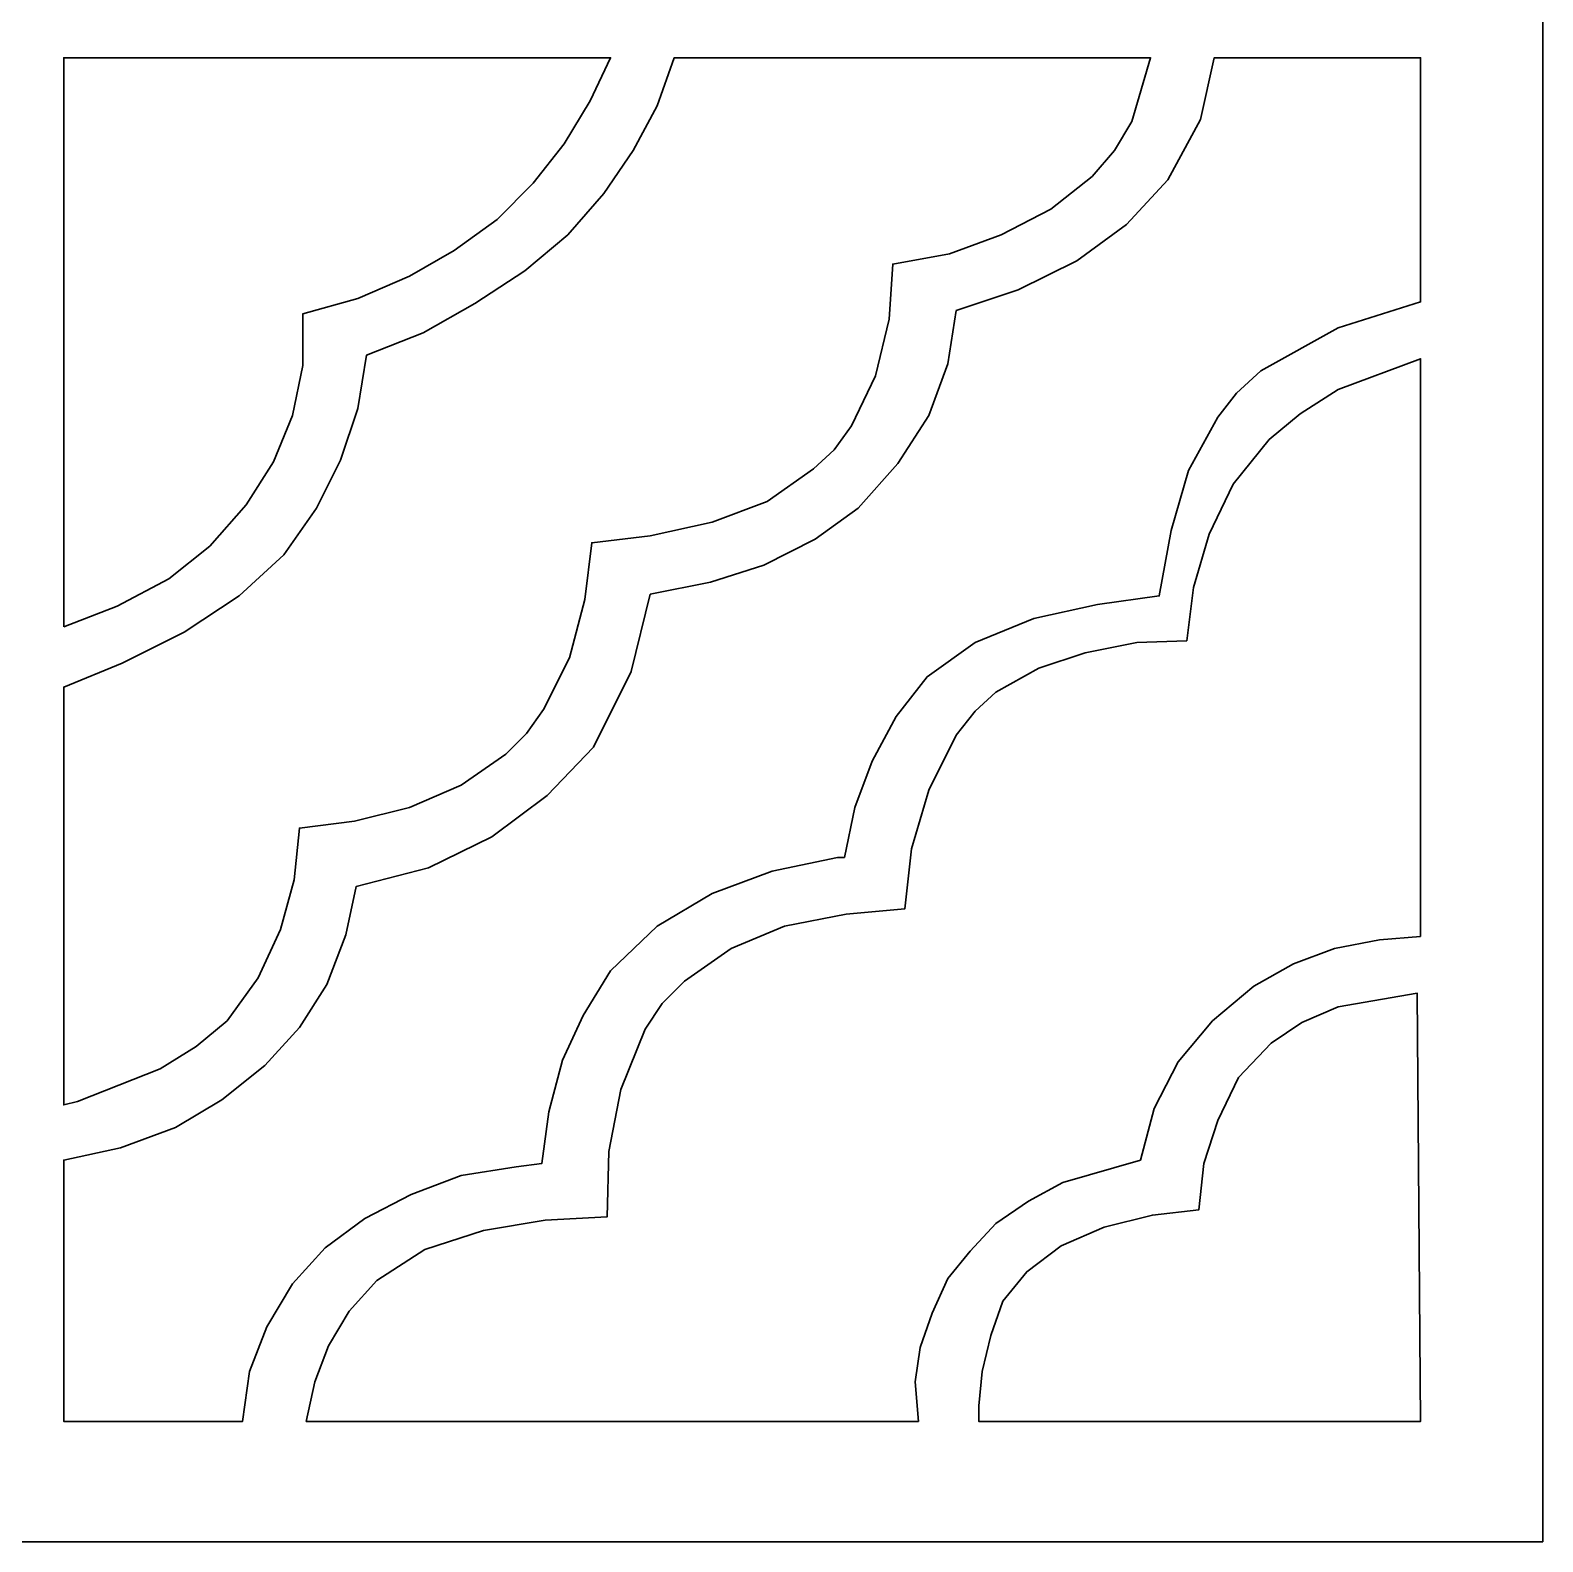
# Model space of a CAD drawing. Header units: centimetres. Extents: x -14.04 to -8.01, y 2.97 to 9.
# Drawn here: x -11.026 to -8.01, y 2.97 to 5.984 of the extents above; entities that cross this region are included whole.
import ezdxf

# ---------------------------------------------------------------- set-up
doc = ezdxf.new("R2010")
doc.units = ezdxf.units.CM
doc.header["$MEASUREMENT"] = 0
doc.layers.add('layer 1', color=7, linetype='Continuous')

msp = doc.modelspace()

# ---------------------------------------------------------------- linework, layer by layer
at = {"layer": 'layer 1', "lineweight": 30}
for points, knots in [([(-14.04071, 9.00077), (-14.04071, 9.00077), (-8.01039, 9.00077), (-8.01039, 9.00077), (-8.01039, 9.00077), (-8.01039, 9.00077), (-8.01039, 2.97045), (-8.01039, 2.97045), (-8.01039, 2.97045), (-8.01039, 2.97045), (-14.04071, 2.97045), (-14.04071, 2.97045), (-14.04071, 2.97045), (-14.04071, 2.97045), (-14.04071, 9.00077), (-14.04071, 9.00077)], [0, 0, 0, 0, 0.2, 0.2, 0.2, 0.2, 0.4, 0.4, 0.4, 0.4, 0.6, 0.6, 0.6, 0.6, 1, 1, 1, 1]), ([(-10.93127, 3.84809), (-10.93127, 3.84809), (-10.9587, 3.84123), (-10.9587, 3.84123), (-10.9587, 3.84123), (-10.9587, 3.84123), (-10.9587, 4.6743), (-10.9587, 4.6743), (-10.9587, 4.6743), (-10.9587, 4.6743), (-10.84213, 4.72229), (-10.84213, 4.72229), (-10.84213, 4.72229), (-10.84213, 4.72229), (-10.71872, 4.784), (-10.71872, 4.784), (-10.71872, 4.784), (-10.71872, 4.784), (-10.60901, 4.856), (-10.60901, 4.856), (-10.60901, 4.856), (-10.60901, 4.856), (-10.51988, 4.93827), (-10.51988, 4.93827), (-10.51988, 4.93827), (-10.51988, 4.93827), (-10.45474, 5.03084), (-10.45474, 5.03084), (-10.45474, 5.03084), (-10.45474, 5.03084), (-10.40674, 5.12683), (-10.40674, 5.12683), (-10.40674, 5.12683), (-10.40674, 5.12683), (-10.37246, 5.22968), (-10.37246, 5.22968), (-10.37246, 5.22968), (-10.37246, 5.22968), (-10.35532, 5.33595), (-10.35532, 5.33595), (-10.35532, 5.33595), (-10.35532, 5.33595), (-10.24219, 5.38052), (-10.24219, 5.38052), (-10.24219, 5.38052), (-10.24219, 5.38052), (-10.13934, 5.4388), (-10.13934, 5.4388), (-10.13934, 5.4388), (-10.13934, 5.4388), (-10.03992, 5.50394), (-10.03992, 5.50394), (-10.03992, 5.50394), (-10.03992, 5.50394), (-9.95421, 5.57593), (-9.95421, 5.57593), (-9.95421, 5.57593), (-9.95421, 5.57593), (-9.88222, 5.65821), (-9.88222, 5.65821), (-9.88222, 5.65821), (-9.88222, 5.65821), (-9.82394, 5.74392), (-9.82394, 5.74392), (-9.82394, 5.74392), (-9.82394, 5.74392), (-9.77594, 5.83305), (-9.77594, 5.83305), (-9.77594, 5.83305), (-9.77594, 5.83305), (-9.74166, 5.92904), (-9.74166, 5.92904), (-9.74166, 5.92904), (-9.74166, 5.92904), (-8.79203, 5.92904), (-8.79203, 5.92904), (-8.79203, 5.92904), (-8.79203, 5.92904), (-8.82974, 5.8022), (-8.82974, 5.8022), (-8.82974, 5.8022), (-8.82974, 5.8022), (-8.86402, 5.74392), (-8.86402, 5.74392), (-8.86402, 5.74392), (-8.86402, 5.74392), (-8.90859, 5.69249), (-8.90859, 5.69249), (-8.90859, 5.69249), (-8.90859, 5.69249), (-8.99087, 5.62736), (-8.99087, 5.62736), (-8.99087, 5.62736), (-8.99087, 5.62736), (-9.09029, 5.57593), (-9.09029, 5.57593), (-9.09029, 5.57593), (-9.09029, 5.57593), (-9.19314, 5.53822), (-9.19314, 5.53822), (-9.19314, 5.53822), (-9.19314, 5.53822), (-9.30627, 5.51765), (-9.30627, 5.51765), (-9.30627, 5.51765), (-9.30627, 5.51765), (-9.31313, 5.40795), (-9.31313, 5.40795), (-9.31313, 5.40795), (-9.31313, 5.40795), (-9.34055, 5.29481), (-9.34055, 5.29481), (-9.34055, 5.29481), (-9.34055, 5.29481), (-9.38855, 5.19539), (-9.38855, 5.19539), (-9.38855, 5.19539), (-9.38855, 5.19539), (-9.42283, 5.1474), (-9.42283, 5.1474), (-9.42283, 5.1474), (-9.42283, 5.1474), (-9.46397, 5.10969), (-9.46397, 5.10969), (-9.46397, 5.10969), (-9.46397, 5.10969), (-9.55653, 5.04455), (-9.55653, 5.04455), (-9.55653, 5.04455), (-9.55653, 5.04455), (-9.66624, 5.00341), (-9.66624, 5.00341), (-9.66624, 5.00341), (-9.66624, 5.00341), (-9.78966, 4.97599), (-9.78966, 4.97599), (-9.78966, 4.97599), (-9.78966, 4.97599), (-9.90622, 4.96227), (-9.90622, 4.96227), (-9.90622, 4.96227), (-9.90622, 4.96227), (-9.91993, 4.84914), (-9.91993, 4.84914), (-9.91993, 4.84914), (-9.91993, 4.84914), (-9.95079, 4.73258), (-9.95079, 4.73258), (-9.95079, 4.73258), (-9.95079, 4.73258), (-10.00221, 4.62973), (-10.00221, 4.62973), (-10.00221, 4.62973), (-10.00221, 4.62973), (-10.03649, 4.58173), (-10.03649, 4.58173), (-10.03649, 4.58173), (-10.03649, 4.58173), (-10.07763, 4.5406), (-10.07763, 4.5406), (-10.07763, 4.5406), (-10.07763, 4.5406), (-10.16677, 4.47889), (-10.16677, 4.47889), (-10.16677, 4.47889), (-10.16677, 4.47889), (-10.26961, 4.43432), (-10.26961, 4.43432), (-10.26961, 4.43432), (-10.26961, 4.43432), (-10.37932, 4.40689), (-10.37932, 4.40689), (-10.37932, 4.40689), (-10.37932, 4.40689), (-10.48902, 4.39318), (-10.48902, 4.39318), (-10.48902, 4.39318), (-10.48902, 4.39318), (-10.49931, 4.29033), (-10.49931, 4.29033), (-10.49931, 4.29033), (-10.49931, 4.29033), (-10.52673, 4.19091), (-10.52673, 4.19091), (-10.52673, 4.19091), (-10.52673, 4.19091), (-10.5713, 4.09492), (-10.5713, 4.09492), (-10.5713, 4.09492), (-10.5713, 4.09492), (-10.63301, 4.00921), (-10.63301, 4.00921), (-10.63301, 4.00921), (-10.63301, 4.00921), (-10.69472, 3.95779), (-10.69472, 3.95779), (-10.69472, 3.95779), (-10.69472, 3.95779), (-10.76671, 3.91322), (-10.76671, 3.91322), (-10.76671, 3.91322), (-10.76671, 3.91322), (-10.93127, 3.84809), (-10.93127, 3.84809)], [0, 0, 0, 0, 0.0192308, 0.0192308, 0.0192308, 0.0192308, 0.0384615, 0.0384615, 0.0384615, 0.0384615, 0.0576923, 0.0576923, 0.0576923, 0.0576923, 0.0769231, 0.0769231, 0.0769231, 0.0769231, 0.0961538, 0.0961538, 0.0961538, 0.0961538, 0.1153846, 0.1153846, 0.1153846, 0.1153846, 0.1346154, 0.1346154, 0.1346154, 0.1346154, 0.1538462, 0.1538462, 0.1538462, 0.1538462, 0.1730769, 0.1730769, 0.1730769, 0.1730769, 0.1923077, 0.1923077, 0.1923077, 0.1923077, 0.2115385, 0.2115385, 0.2115385, 0.2115385, 0.2307692, 0.2307692, 0.2307692, 0.2307692, 0.25, 0.25, 0.25, 0.25, 0.2692308, 0.2692308, 0.2692308, 0.2692308, 0.2884615, 0.2884615, 0.2884615, 0.2884615, 0.3076923, 0.3076923, 0.3076923, 0.3076923, 0.3269231, 0.3269231, 0.3269231, 0.3269231, 0.3461538, 0.3461538, 0.3461538, 0.3461538, 0.3653846, 0.3653846, 0.3653846, 0.3653846, 0.3846154, 0.3846154, 0.3846154, 0.3846154, 0.4038462, 0.4038462, 0.4038462, 0.4038462, 0.4230769, 0.4230769, 0.4230769, 0.4230769, 0.4423077, 0.4423077, 0.4423077, 0.4423077, 0.4615385, 0.4615385, 0.4615385, 0.4615385, 0.4807692, 0.4807692, 0.4807692, 0.4807692, 0.5, 0.5, 0.5, 0.5, 0.5192308, 0.5192308, 0.5192308, 0.5192308, 0.5384615, 0.5384615, 0.5384615, 0.5384615, 0.5576923, 0.5576923, 0.5576923, 0.5576923, 0.5769231, 0.5769231, 0.5769231, 0.5769231, 0.5961538, 0.5961538, 0.5961538, 0.5961538, 0.6153846, 0.6153846, 0.6153846, 0.6153846, 0.6346154, 0.6346154, 0.6346154, 0.6346154, 0.6538462, 0.6538462, 0.6538462, 0.6538462, 0.6730769, 0.6730769, 0.6730769, 0.6730769, 0.6923077, 0.6923077, 0.6923077, 0.6923077, 0.7115385, 0.7115385, 0.7115385, 0.7115385, 0.7307692, 0.7307692, 0.7307692, 0.7307692, 0.75, 0.75, 0.75, 0.75, 0.7692308, 0.7692308, 0.7692308, 0.7692308, 0.7884615, 0.7884615, 0.7884615, 0.7884615, 0.8076923, 0.8076923, 0.8076923, 0.8076923, 0.8269231, 0.8269231, 0.8269231, 0.8269231, 0.8461538, 0.8461538, 0.8461538, 0.8461538, 0.8653846, 0.8653846, 0.8653846, 0.8653846, 0.8846154, 0.8846154, 0.8846154, 0.8846154, 0.9038462, 0.9038462, 0.9038462, 0.9038462, 0.9230769, 0.9230769, 0.9230769, 0.9230769, 0.9423077, 0.9423077, 0.9423077, 0.9423077, 0.9615385, 0.9615385, 0.9615385, 0.9615385, 1, 1, 1, 1]), ([(-9.40226, 4.3349), (-9.40226, 4.3349), (-9.38169, 4.43432), (-9.38169, 4.43432), (-9.38169, 4.43432), (-9.38169, 4.43432), (-9.34741, 4.52688), (-9.34741, 4.52688), (-9.34741, 4.52688), (-9.34741, 4.52688), (-9.29941, 4.61602), (-9.29941, 4.61602), (-9.29941, 4.61602), (-9.29941, 4.61602), (-9.2377, 4.69487), (-9.2377, 4.69487), (-9.2377, 4.69487), (-9.2377, 4.69487), (-9.14171, 4.76343), (-9.14171, 4.76343), (-9.14171, 4.76343), (-9.14171, 4.76343), (-9.02515, 4.81143), (-9.02515, 4.81143), (-9.02515, 4.81143), (-9.02515, 4.81143), (-8.89831, 4.83885), (-8.89831, 4.83885), (-8.89831, 4.83885), (-8.89831, 4.83885), (-8.77489, 4.856), (-8.77489, 4.856), (-8.77489, 4.856), (-8.77489, 4.856), (-8.75089, 4.98627), (-8.75089, 4.98627), (-8.75089, 4.98627), (-8.75089, 4.98627), (-8.71661, 5.10626), (-8.71661, 5.10626), (-8.71661, 5.10626), (-8.71661, 5.10626), (-8.65833, 5.21254), (-8.65833, 5.21254), (-8.65833, 5.21254), (-8.65833, 5.21254), (-8.62062, 5.26053), (-8.62062, 5.26053), (-8.62062, 5.26053), (-8.62062, 5.26053), (-8.57262, 5.3051), (-8.57262, 5.3051), (-8.57262, 5.3051), (-8.57262, 5.3051), (-8.41835, 5.39081), (-8.41835, 5.39081), (-8.41835, 5.39081), (-8.41835, 5.39081), (-8.25379, 5.44223), (-8.25379, 5.44223), (-8.25379, 5.44223), (-8.25379, 5.44223), (-8.25379, 5.92904), (-8.25379, 5.92904), (-8.25379, 5.92904), (-8.25379, 5.92904), (-8.66518, 5.92904), (-8.66518, 5.92904), (-8.66518, 5.92904), (-8.66518, 5.92904), (-8.69261, 5.80563), (-8.69261, 5.80563), (-8.69261, 5.80563), (-8.69261, 5.80563), (-8.75775, 5.68564), (-8.75775, 5.68564), (-8.75775, 5.68564), (-8.75775, 5.68564), (-8.84003, 5.5965), (-8.84003, 5.5965), (-8.84003, 5.5965), (-8.84003, 5.5965), (-8.93945, 5.52451), (-8.93945, 5.52451), (-8.93945, 5.52451), (-8.93945, 5.52451), (-9.05601, 5.46623), (-9.05601, 5.46623), (-9.05601, 5.46623), (-9.05601, 5.46623), (-9.17942, 5.42509), (-9.17942, 5.42509), (-9.17942, 5.42509), (-9.17942, 5.42509), (-9.19657, 5.31881), (-9.19657, 5.31881), (-9.19657, 5.31881), (-9.19657, 5.31881), (-9.23428, 5.21596), (-9.23428, 5.21596), (-9.23428, 5.21596), (-9.23428, 5.21596), (-9.29599, 5.11997), (-9.29599, 5.11997), (-9.29599, 5.11997), (-9.29599, 5.11997), (-9.37484, 5.03084), (-9.37484, 5.03084), (-9.37484, 5.03084), (-9.37484, 5.03084), (-9.46054, 4.96913), (-9.46054, 4.96913), (-9.46054, 4.96913), (-9.46054, 4.96913), (-9.56339, 4.9177), (-9.56339, 4.9177), (-9.56339, 4.9177), (-9.56339, 4.9177), (-9.66967, 4.88342), (-9.66967, 4.88342), (-9.66967, 4.88342), (-9.66967, 4.88342), (-9.78966, 4.85943), (-9.78966, 4.85943), (-9.78966, 4.85943), (-9.78966, 4.85943), (-9.82737, 4.70515), (-9.82737, 4.70515), (-9.82737, 4.70515), (-9.82737, 4.70515), (-9.90279, 4.55431), (-9.90279, 4.55431), (-9.90279, 4.55431), (-9.90279, 4.55431), (-9.99535, 4.45832), (-9.99535, 4.45832), (-9.99535, 4.45832), (-9.99535, 4.45832), (-10.10506, 4.37604), (-10.10506, 4.37604), (-10.10506, 4.37604), (-10.10506, 4.37604), (-10.2319, 4.31433), (-10.2319, 4.31433), (-10.2319, 4.31433), (-10.2319, 4.31433), (-10.37589, 4.27662), (-10.37589, 4.27662), (-10.37589, 4.27662), (-10.37589, 4.27662), (-10.39646, 4.18063), (-10.39646, 4.18063), (-10.39646, 4.18063), (-10.39646, 4.18063), (-10.43417, 4.08121), (-10.43417, 4.08121), (-10.43417, 4.08121), (-10.43417, 4.08121), (-10.48902, 3.9955), (-10.48902, 3.9955), (-10.48902, 3.9955), (-10.48902, 3.9955), (-10.55759, 3.92008), (-10.55759, 3.92008), (-10.55759, 3.92008), (-10.55759, 3.92008), (-10.6433, 3.85151), (-10.6433, 3.85151), (-10.6433, 3.85151), (-10.6433, 3.85151), (-10.73586, 3.79666), (-10.73586, 3.79666), (-10.73586, 3.79666), (-10.73586, 3.79666), (-10.84556, 3.75552), (-10.84556, 3.75552), (-10.84556, 3.75552), (-10.84556, 3.75552), (-10.9587, 3.73152), (-10.9587, 3.73152), (-10.9587, 3.73152), (-10.9587, 3.73152), (-10.9587, 3.21043), (-10.9587, 3.21043), (-10.9587, 3.21043), (-10.9587, 3.21043), (-10.60216, 3.21043), (-10.60216, 3.21043), (-10.60216, 3.21043), (-10.60216, 3.21043), (-10.58844, 3.30985), (-10.58844, 3.30985), (-10.58844, 3.30985), (-10.58844, 3.30985), (-10.55416, 3.39898), (-10.55416, 3.39898), (-10.55416, 3.39898), (-10.55416, 3.39898), (-10.50274, 3.48469), (-10.50274, 3.48469), (-10.50274, 3.48469), (-10.50274, 3.48469), (-10.4376, 3.55668), (-10.4376, 3.55668), (-10.4376, 3.55668), (-10.4376, 3.55668), (-10.35875, 3.61496), (-10.35875, 3.61496), (-10.35875, 3.61496), (-10.35875, 3.61496), (-10.26619, 3.66296), (-10.26619, 3.66296), (-10.26619, 3.66296), (-10.26619, 3.66296), (-10.16677, 3.70067), (-10.16677, 3.70067), (-10.16677, 3.70067), (-10.16677, 3.70067), (-10.05706, 3.71781), (-10.05706, 3.71781), (-10.05706, 3.71781), (-10.05706, 3.71781), (-10.00564, 3.72467), (-10.00564, 3.72467), (-10.00564, 3.72467), (-10.00564, 3.72467), (-9.99192, 3.82752), (-9.99192, 3.82752), (-9.99192, 3.82752), (-9.99192, 3.82752), (-9.9645, 3.93036), (-9.9645, 3.93036), (-9.9645, 3.93036), (-9.9645, 3.93036), (-9.92336, 4.0195), (-9.92336, 4.0195), (-9.92336, 4.0195), (-9.92336, 4.0195), (-9.86851, 4.10863), (-9.86851, 4.10863), (-9.86851, 4.10863), (-9.86851, 4.10863), (-9.77594, 4.19777), (-9.77594, 4.19777), (-9.77594, 4.19777), (-9.77594, 4.19777), (-9.66624, 4.26291), (-9.66624, 4.26291), (-9.66624, 4.26291), (-9.66624, 4.26291), (-9.54625, 4.30747), (-9.54625, 4.30747), (-9.54625, 4.30747), (-9.54625, 4.30747), (-9.41598, 4.3349), (-9.41598, 4.3349), (-9.41598, 4.3349), (-9.41598, 4.3349), (-9.40226, 4.3349), (-9.40226, 4.3349)], [0, 0, 0, 0, 0.0151515, 0.0151515, 0.0151515, 0.0151515, 0.030303, 0.030303, 0.030303, 0.030303, 0.0454545, 0.0454545, 0.0454545, 0.0454545, 0.0606061, 0.0606061, 0.0606061, 0.0606061, 0.0757576, 0.0757576, 0.0757576, 0.0757576, 0.0909091, 0.0909091, 0.0909091, 0.0909091, 0.1060606, 0.1060606, 0.1060606, 0.1060606, 0.1212121, 0.1212121, 0.1212121, 0.1212121, 0.1363636, 0.1363636, 0.1363636, 0.1363636, 0.1515152, 0.1515152, 0.1515152, 0.1515152, 0.1666667, 0.1666667, 0.1666667, 0.1666667, 0.1818182, 0.1818182, 0.1818182, 0.1818182, 0.1969697, 0.1969697, 0.1969697, 0.1969697, 0.2121212, 0.2121212, 0.2121212, 0.2121212, 0.2272727, 0.2272727, 0.2272727, 0.2272727, 0.2424242, 0.2424242, 0.2424242, 0.2424242, 0.2575758, 0.2575758, 0.2575758, 0.2575758, 0.2727273, 0.2727273, 0.2727273, 0.2727273, 0.2878788, 0.2878788, 0.2878788, 0.2878788, 0.3030303, 0.3030303, 0.3030303, 0.3030303, 0.3181818, 0.3181818, 0.3181818, 0.3181818, 0.3333333, 0.3333333, 0.3333333, 0.3333333, 0.3484848, 0.3484848, 0.3484848, 0.3484848, 0.3636364, 0.3636364, 0.3636364, 0.3636364, 0.3787879, 0.3787879, 0.3787879, 0.3787879, 0.3939394, 0.3939394, 0.3939394, 0.3939394, 0.4090909, 0.4090909, 0.4090909, 0.4090909, 0.4242424, 0.4242424, 0.4242424, 0.4242424, 0.4393939, 0.4393939, 0.4393939, 0.4393939, 0.4545455, 0.4545455, 0.4545455, 0.4545455, 0.469697, 0.469697, 0.469697, 0.469697, 0.4848485, 0.4848485, 0.4848485, 0.4848485, 0.5, 0.5, 0.5, 0.5, 0.5151515, 0.5151515, 0.5151515, 0.5151515, 0.530303, 0.530303, 0.530303, 0.530303, 0.5454545, 0.5454545, 0.5454545, 0.5454545, 0.5606061, 0.5606061, 0.5606061, 0.5606061, 0.5757576, 0.5757576, 0.5757576, 0.5757576, 0.5909091, 0.5909091, 0.5909091, 0.5909091, 0.6060606, 0.6060606, 0.6060606, 0.6060606, 0.6212121, 0.6212121, 0.6212121, 0.6212121, 0.6363636, 0.6363636, 0.6363636, 0.6363636, 0.6515152, 0.6515152, 0.6515152, 0.6515152, 0.6666667, 0.6666667, 0.6666667, 0.6666667, 0.6818182, 0.6818182, 0.6818182, 0.6818182, 0.6969697, 0.6969697, 0.6969697, 0.6969697, 0.7121212, 0.7121212, 0.7121212, 0.7121212, 0.7272727, 0.7272727, 0.7272727, 0.7272727, 0.7424242, 0.7424242, 0.7424242, 0.7424242, 0.7575758, 0.7575758, 0.7575758, 0.7575758, 0.7727273, 0.7727273, 0.7727273, 0.7727273, 0.7878788, 0.7878788, 0.7878788, 0.7878788, 0.8030303, 0.8030303, 0.8030303, 0.8030303, 0.8181818, 0.8181818, 0.8181818, 0.8181818, 0.8333333, 0.8333333, 0.8333333, 0.8333333, 0.8484848, 0.8484848, 0.8484848, 0.8484848, 0.8636364, 0.8636364, 0.8636364, 0.8636364, 0.8787879, 0.8787879, 0.8787879, 0.8787879, 0.8939394, 0.8939394, 0.8939394, 0.8939394, 0.9090909, 0.9090909, 0.9090909, 0.9090909, 0.9242424, 0.9242424, 0.9242424, 0.9242424, 0.9393939, 0.9393939, 0.9393939, 0.9393939, 0.9545455, 0.9545455, 0.9545455, 0.9545455, 0.969697, 0.969697, 0.969697, 0.969697, 1, 1, 1, 1]), ([(-10.9587, 4.79429), (-10.9587, 4.79429), (-10.85242, 4.83543), (-10.85242, 4.83543), (-10.85242, 4.83543), (-10.85242, 4.83543), (-10.74957, 4.89028), (-10.74957, 4.89028), (-10.74957, 4.89028), (-10.74957, 4.89028), (-10.66729, 4.95542), (-10.66729, 4.95542), (-10.66729, 4.95542), (-10.66729, 4.95542), (-10.5953, 5.03769), (-10.5953, 5.03769), (-10.5953, 5.03769), (-10.5953, 5.03769), (-10.54045, 5.1234), (-10.54045, 5.1234), (-10.54045, 5.1234), (-10.54045, 5.1234), (-10.50274, 5.21596), (-10.50274, 5.21596), (-10.50274, 5.21596), (-10.50274, 5.21596), (-10.48217, 5.31538), (-10.48217, 5.31538), (-10.48217, 5.31538), (-10.48217, 5.31538), (-10.48217, 5.41823), (-10.48217, 5.41823), (-10.48217, 5.41823), (-10.48217, 5.41823), (-10.37246, 5.44909), (-10.37246, 5.44909), (-10.37246, 5.44909), (-10.37246, 5.44909), (-10.26961, 5.49365), (-10.26961, 5.49365), (-10.26961, 5.49365), (-10.26961, 5.49365), (-10.18048, 5.54508), (-10.18048, 5.54508), (-10.18048, 5.54508), (-10.18048, 5.54508), (-10.09477, 5.60679), (-10.09477, 5.60679), (-10.09477, 5.60679), (-10.09477, 5.60679), (-10.02278, 5.67878), (-10.02278, 5.67878), (-10.02278, 5.67878), (-10.02278, 5.67878), (-9.96107, 5.75763), (-9.96107, 5.75763), (-9.96107, 5.75763), (-9.96107, 5.75763), (-9.90965, 5.84334), (-9.90965, 5.84334), (-9.90965, 5.84334), (-9.90965, 5.84334), (-9.86851, 5.92904), (-9.86851, 5.92904), (-9.86851, 5.92904), (-9.86851, 5.92904), (-10.9587, 5.92904), (-10.9587, 5.92904), (-10.9587, 5.92904), (-10.9587, 5.92904), (-10.9587, 4.79429), (-10.9587, 4.79429)], [0, 0, 0, 0, 0.0526316, 0.0526316, 0.0526316, 0.0526316, 0.1052632, 0.1052632, 0.1052632, 0.1052632, 0.1578947, 0.1578947, 0.1578947, 0.1578947, 0.2105263, 0.2105263, 0.2105263, 0.2105263, 0.2631579, 0.2631579, 0.2631579, 0.2631579, 0.3157895, 0.3157895, 0.3157895, 0.3157895, 0.3684211, 0.3684211, 0.3684211, 0.3684211, 0.4210526, 0.4210526, 0.4210526, 0.4210526, 0.4736842, 0.4736842, 0.4736842, 0.4736842, 0.5263158, 0.5263158, 0.5263158, 0.5263158, 0.5789474, 0.5789474, 0.5789474, 0.5789474, 0.6315789, 0.6315789, 0.6315789, 0.6315789, 0.6842105, 0.6842105, 0.6842105, 0.6842105, 0.7368421, 0.7368421, 0.7368421, 0.7368421, 0.7894737, 0.7894737, 0.7894737, 0.7894737, 0.8421053, 0.8421053, 0.8421053, 0.8421053, 0.8947368, 0.8947368, 0.8947368, 0.8947368, 1, 1, 1, 1]), ([(-8.25379, 4.1772), (-8.25379, 4.1772), (-8.25379, 5.3291), (-8.25379, 5.3291), (-8.25379, 5.3291), (-8.25379, 5.3291), (-8.41835, 5.26739), (-8.41835, 5.26739), (-8.41835, 5.26739), (-8.41835, 5.26739), (-8.49377, 5.21939), (-8.49377, 5.21939), (-8.49377, 5.21939), (-8.49377, 5.21939), (-8.55548, 5.16797), (-8.55548, 5.16797), (-8.55548, 5.16797), (-8.55548, 5.16797), (-8.62747, 5.07883), (-8.62747, 5.07883), (-8.62747, 5.07883), (-8.62747, 5.07883), (-8.67547, 4.97941), (-8.67547, 4.97941), (-8.67547, 4.97941), (-8.67547, 4.97941), (-8.70632, 4.87314), (-8.70632, 4.87314), (-8.70632, 4.87314), (-8.70632, 4.87314), (-8.72004, 4.76686), (-8.72004, 4.76686), (-8.72004, 4.76686), (-8.72004, 4.76686), (-8.81946, 4.76343), (-8.81946, 4.76343), (-8.81946, 4.76343), (-8.81946, 4.76343), (-8.9223, 4.74286), (-8.9223, 4.74286), (-8.9223, 4.74286), (-8.9223, 4.74286), (-9.01487, 4.71201), (-9.01487, 4.71201), (-9.01487, 4.71201), (-9.01487, 4.71201), (-9.10057, 4.66401), (-9.10057, 4.66401), (-9.10057, 4.66401), (-9.10057, 4.66401), (-9.14171, 4.6263), (-9.14171, 4.6263), (-9.14171, 4.6263), (-9.14171, 4.6263), (-9.17942, 4.57831), (-9.17942, 4.57831), (-9.17942, 4.57831), (-9.17942, 4.57831), (-9.23428, 4.4686), (-9.23428, 4.4686), (-9.23428, 4.4686), (-9.23428, 4.4686), (-9.26856, 4.35204), (-9.26856, 4.35204), (-9.26856, 4.35204), (-9.26856, 4.35204), (-9.28227, 4.23205), (-9.28227, 4.23205), (-9.28227, 4.23205), (-9.28227, 4.23205), (-9.39883, 4.22177), (-9.39883, 4.22177), (-9.39883, 4.22177), (-9.39883, 4.22177), (-9.52225, 4.19777), (-9.52225, 4.19777), (-9.52225, 4.19777), (-9.52225, 4.19777), (-9.62853, 4.1532), (-9.62853, 4.1532), (-9.62853, 4.1532), (-9.62853, 4.1532), (-9.72109, 4.08806), (-9.72109, 4.08806), (-9.72109, 4.08806), (-9.72109, 4.08806), (-9.76566, 4.0435), (-9.76566, 4.0435), (-9.76566, 4.0435), (-9.76566, 4.0435), (-9.79994, 3.99207), (-9.79994, 3.99207), (-9.79994, 3.99207), (-9.79994, 3.99207), (-9.84794, 3.87208), (-9.84794, 3.87208), (-9.84794, 3.87208), (-9.84794, 3.87208), (-9.87194, 3.74867), (-9.87194, 3.74867), (-9.87194, 3.74867), (-9.87194, 3.74867), (-9.87536, 3.61839), (-9.87536, 3.61839), (-9.87536, 3.61839), (-9.87536, 3.61839), (-9.99878, 3.61154), (-9.99878, 3.61154), (-9.99878, 3.61154), (-9.99878, 3.61154), (-10.1222, 3.59096), (-10.1222, 3.59096), (-10.1222, 3.59096), (-10.1222, 3.59096), (-10.23876, 3.55325), (-10.23876, 3.55325), (-10.23876, 3.55325), (-10.23876, 3.55325), (-10.33475, 3.49155), (-10.33475, 3.49155), (-10.33475, 3.49155), (-10.33475, 3.49155), (-10.3896, 3.42984), (-10.3896, 3.42984), (-10.3896, 3.42984), (-10.3896, 3.42984), (-10.43074, 3.36127), (-10.43074, 3.36127), (-10.43074, 3.36127), (-10.43074, 3.36127), (-10.45817, 3.28928), (-10.45817, 3.28928), (-10.45817, 3.28928), (-10.45817, 3.28928), (-10.47531, 3.21043), (-10.47531, 3.21043), (-10.47531, 3.21043), (-10.47531, 3.21043), (-9.25485, 3.21043), (-9.25485, 3.21043), (-9.25485, 3.21043), (-9.25485, 3.21043), (-9.2617, 3.28928), (-9.2617, 3.28928), (-9.2617, 3.28928), (-9.2617, 3.28928), (-9.25142, 3.35784), (-9.25142, 3.35784), (-9.25142, 3.35784), (-9.25142, 3.35784), (-9.22742, 3.42641), (-9.22742, 3.42641), (-9.22742, 3.42641), (-9.22742, 3.42641), (-9.19657, 3.49497), (-9.19657, 3.49497), (-9.19657, 3.49497), (-9.19657, 3.49497), (-9.152, 3.54983), (-9.152, 3.54983), (-9.152, 3.54983), (-9.152, 3.54983), (-9.10057, 3.60468), (-9.10057, 3.60468), (-9.10057, 3.60468), (-9.10057, 3.60468), (-9.03544, 3.64925), (-9.03544, 3.64925), (-9.03544, 3.64925), (-9.03544, 3.64925), (-8.96687, 3.68696), (-8.96687, 3.68696), (-8.96687, 3.68696), (-8.96687, 3.68696), (-8.8126, 3.73152), (-8.8126, 3.73152), (-8.8126, 3.73152), (-8.8126, 3.73152), (-8.78517, 3.83437), (-8.78517, 3.83437), (-8.78517, 3.83437), (-8.78517, 3.83437), (-8.73718, 3.92694), (-8.73718, 3.92694), (-8.73718, 3.92694), (-8.73718, 3.92694), (-8.66861, 4.00921), (-8.66861, 4.00921), (-8.66861, 4.00921), (-8.66861, 4.00921), (-8.58633, 4.07778), (-8.58633, 4.07778), (-8.58633, 4.07778), (-8.58633, 4.07778), (-8.50748, 4.12235), (-8.50748, 4.12235), (-8.50748, 4.12235), (-8.50748, 4.12235), (-8.42521, 4.1532), (-8.42521, 4.1532), (-8.42521, 4.1532), (-8.42521, 4.1532), (-8.33607, 4.17034), (-8.33607, 4.17034), (-8.33607, 4.17034), (-8.33607, 4.17034), (-8.25379, 4.1772), (-8.25379, 4.1772)], [0, 0, 0, 0, 0.0188679, 0.0188679, 0.0188679, 0.0188679, 0.0377358, 0.0377358, 0.0377358, 0.0377358, 0.0566038, 0.0566038, 0.0566038, 0.0566038, 0.0754717, 0.0754717, 0.0754717, 0.0754717, 0.0943396, 0.0943396, 0.0943396, 0.0943396, 0.1132075, 0.1132075, 0.1132075, 0.1132075, 0.1320755, 0.1320755, 0.1320755, 0.1320755, 0.1509434, 0.1509434, 0.1509434, 0.1509434, 0.1698113, 0.1698113, 0.1698113, 0.1698113, 0.1886792, 0.1886792, 0.1886792, 0.1886792, 0.2075472, 0.2075472, 0.2075472, 0.2075472, 0.2264151, 0.2264151, 0.2264151, 0.2264151, 0.245283, 0.245283, 0.245283, 0.245283, 0.2641509, 0.2641509, 0.2641509, 0.2641509, 0.2830189, 0.2830189, 0.2830189, 0.2830189, 0.3018868, 0.3018868, 0.3018868, 0.3018868, 0.3207547, 0.3207547, 0.3207547, 0.3207547, 0.3396226, 0.3396226, 0.3396226, 0.3396226, 0.3584906, 0.3584906, 0.3584906, 0.3584906, 0.3773585, 0.3773585, 0.3773585, 0.3773585, 0.3962264, 0.3962264, 0.3962264, 0.3962264, 0.4150943, 0.4150943, 0.4150943, 0.4150943, 0.4339623, 0.4339623, 0.4339623, 0.4339623, 0.4528302, 0.4528302, 0.4528302, 0.4528302, 0.4716981, 0.4716981, 0.4716981, 0.4716981, 0.490566, 0.490566, 0.490566, 0.490566, 0.509434, 0.509434, 0.509434, 0.509434, 0.5283019, 0.5283019, 0.5283019, 0.5283019, 0.5471698, 0.5471698, 0.5471698, 0.5471698, 0.5660377, 0.5660377, 0.5660377, 0.5660377, 0.5849057, 0.5849057, 0.5849057, 0.5849057, 0.6037736, 0.6037736, 0.6037736, 0.6037736, 0.6226415, 0.6226415, 0.6226415, 0.6226415, 0.6415094, 0.6415094, 0.6415094, 0.6415094, 0.6603774, 0.6603774, 0.6603774, 0.6603774, 0.6792453, 0.6792453, 0.6792453, 0.6792453, 0.6981132, 0.6981132, 0.6981132, 0.6981132, 0.7169811, 0.7169811, 0.7169811, 0.7169811, 0.7358491, 0.7358491, 0.7358491, 0.7358491, 0.754717, 0.754717, 0.754717, 0.754717, 0.7735849, 0.7735849, 0.7735849, 0.7735849, 0.7924528, 0.7924528, 0.7924528, 0.7924528, 0.8113208, 0.8113208, 0.8113208, 0.8113208, 0.8301887, 0.8301887, 0.8301887, 0.8301887, 0.8490566, 0.8490566, 0.8490566, 0.8490566, 0.8679245, 0.8679245, 0.8679245, 0.8679245, 0.8867925, 0.8867925, 0.8867925, 0.8867925, 0.9056604, 0.9056604, 0.9056604, 0.9056604, 0.9245283, 0.9245283, 0.9245283, 0.9245283, 0.9433962, 0.9433962, 0.9433962, 0.9433962, 0.9622642, 0.9622642, 0.9622642, 0.9622642, 1, 1, 1, 1]), ([(-9.13486, 3.24128), (-9.13486, 3.24128), (-9.13486, 3.21043), (-9.13486, 3.21043), (-9.13486, 3.21043), (-9.13486, 3.21043), (-8.25379, 3.21043), (-8.25379, 3.21043), (-8.25379, 3.21043), (-8.25379, 3.21043), (-8.26065, 4.06407), (-8.26065, 4.06407), (-8.26065, 4.06407), (-8.26065, 4.06407), (-8.41835, 4.03664), (-8.41835, 4.03664), (-8.41835, 4.03664), (-8.41835, 4.03664), (-8.49034, 4.00579), (-8.49034, 4.00579), (-8.49034, 4.00579), (-8.49034, 4.00579), (-8.55205, 3.96465), (-8.55205, 3.96465), (-8.55205, 3.96465), (-8.55205, 3.96465), (-8.61719, 3.89608), (-8.61719, 3.89608), (-8.61719, 3.89608), (-8.61719, 3.89608), (-8.65833, 3.81037), (-8.65833, 3.81037), (-8.65833, 3.81037), (-8.65833, 3.81037), (-8.68575, 3.72467), (-8.68575, 3.72467), (-8.68575, 3.72467), (-8.68575, 3.72467), (-8.69604, 3.6321), (-8.69604, 3.6321), (-8.69604, 3.6321), (-8.69604, 3.6321), (-8.7886, 3.62182), (-8.7886, 3.62182), (-8.7886, 3.62182), (-8.7886, 3.62182), (-8.88459, 3.59782), (-8.88459, 3.59782), (-8.88459, 3.59782), (-8.88459, 3.59782), (-8.9703, 3.56011), (-8.9703, 3.56011), (-8.9703, 3.56011), (-8.9703, 3.56011), (-9.03887, 3.50869), (-9.03887, 3.50869), (-9.03887, 3.50869), (-9.03887, 3.50869), (-9.08686, 3.45041), (-9.08686, 3.45041), (-9.08686, 3.45041), (-9.08686, 3.45041), (-9.11086, 3.38184), (-9.11086, 3.38184), (-9.11086, 3.38184), (-9.11086, 3.38184), (-9.128, 3.30985), (-9.128, 3.30985), (-9.128, 3.30985), (-9.128, 3.30985), (-9.13486, 3.24128), (-9.13486, 3.24128)], [0, 0, 0, 0, 0.0526316, 0.0526316, 0.0526316, 0.0526316, 0.1052632, 0.1052632, 0.1052632, 0.1052632, 0.1578947, 0.1578947, 0.1578947, 0.1578947, 0.2105263, 0.2105263, 0.2105263, 0.2105263, 0.2631579, 0.2631579, 0.2631579, 0.2631579, 0.3157895, 0.3157895, 0.3157895, 0.3157895, 0.3684211, 0.3684211, 0.3684211, 0.3684211, 0.4210526, 0.4210526, 0.4210526, 0.4210526, 0.4736842, 0.4736842, 0.4736842, 0.4736842, 0.5263158, 0.5263158, 0.5263158, 0.5263158, 0.5789474, 0.5789474, 0.5789474, 0.5789474, 0.6315789, 0.6315789, 0.6315789, 0.6315789, 0.6842105, 0.6842105, 0.6842105, 0.6842105, 0.7368421, 0.7368421, 0.7368421, 0.7368421, 0.7894737, 0.7894737, 0.7894737, 0.7894737, 0.8421053, 0.8421053, 0.8421053, 0.8421053, 0.8947368, 0.8947368, 0.8947368, 0.8947368, 1, 1, 1, 1])]:
    msp.add_open_spline(points, degree=3, knots=knots, dxfattribs=at)

doc.saveas('drawing.dxf')
